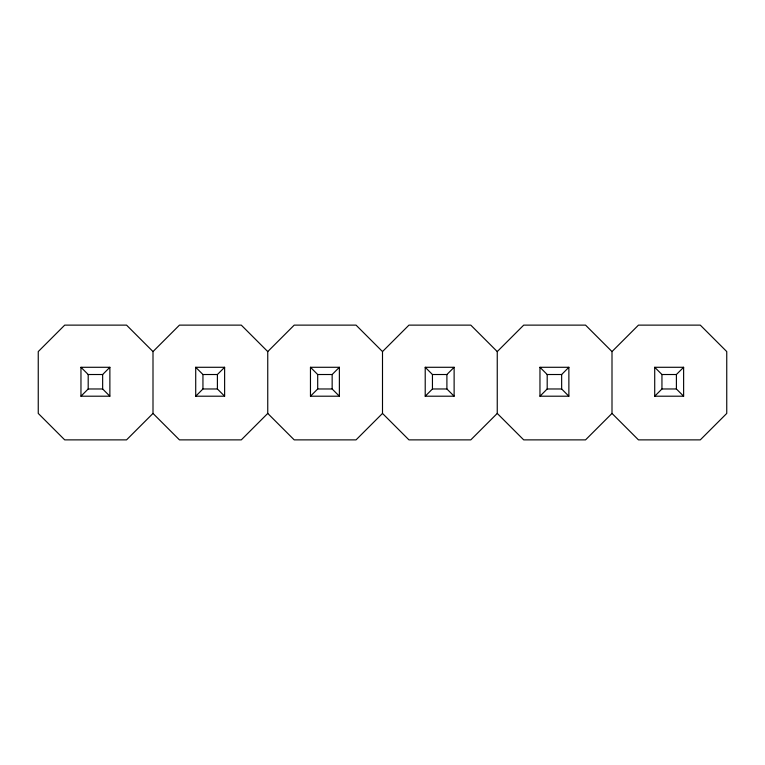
<?xml version="1.0" encoding="UTF-8"?>
<svg xmlns="http://www.w3.org/2000/svg" width="765" height="765" viewBox="0 0 765 765"><rect width="100%" height="100%" fill="white"/><g stroke="black" fill="none" stroke-linecap="round" stroke-linejoin="round"><path stroke-width="1.15" d="M80.966 396.203L88.195 388.974L102.653 388.974L109.873 396.203L80.966 396.203L80.966 367.286L109.873 367.286L109.873 396.203M80.966 367.286L88.195 374.515L102.653 374.515L109.873 367.286M153 351.584L179.459 325.125L241.291 325.125L267.75 351.584L267.75 413.416L241.291 439.875L179.459 439.875L153 413.416L153 351.584L126.541 325.125L64.709 325.125L38.25 351.584L38.25 413.416L64.709 439.875L126.541 439.875L153 413.416M195.716 396.203L202.945 388.974L217.403 388.974L224.623 396.203L195.716 396.203L195.716 367.286L224.623 367.286L224.623 396.203M195.716 367.286L202.945 374.515L217.403 374.515L224.623 367.286M267.75 351.584L294.209 325.125L356.041 325.125L382.5 351.584L382.5 413.416L408.959 439.875L470.791 439.875L497.25 413.416L497.25 351.584L523.709 325.125L585.541 325.125L612 351.584L612 413.416L585.541 439.875L523.709 439.875L497.25 413.416M310.466 396.203L317.695 388.974L332.153 388.974L339.373 396.203L310.466 396.203L310.466 367.286L339.373 367.286L339.373 396.203M310.466 367.286L317.695 374.515L332.153 374.515L339.373 367.286M382.5 351.584L408.959 325.125L470.791 325.125L497.25 351.584M382.5 413.416L356.041 439.875L294.209 439.875L267.75 413.416M425.216 396.203L432.445 388.974L446.903 388.974L454.123 396.203L425.216 396.203L425.216 367.286L454.123 367.286L454.123 396.203M425.216 367.286L432.445 374.515L446.903 374.515L454.123 367.286M539.966 396.203L547.195 388.974L561.653 388.974L568.873 396.203L539.966 396.203L539.966 367.286L568.873 367.286L568.873 396.203M561.653 388.974L561.653 374.515L568.873 367.286M612 351.584L638.459 325.125L700.291 325.125L726.75 351.584L726.75 413.416L700.291 439.875L638.459 439.875L612 413.416M654.716 396.203L661.945 388.974L661.945 374.515L654.716 367.286L683.623 367.286L683.623 396.203L654.716 396.203L654.716 367.286M683.623 396.203L676.403 388.974L676.403 374.515L683.623 367.286M539.966 367.286L547.195 374.515L561.653 374.515M661.945 374.515L676.403 374.515M661.945 388.974L676.403 388.974M547.195 374.515L547.195 388.974M446.903 374.515L446.903 388.974M432.445 374.515L432.445 388.974M332.153 374.515L332.153 388.974M317.695 374.515L317.695 388.974M217.403 374.515L217.403 388.974M202.945 374.515L202.945 388.974M102.653 374.515L102.653 388.974M88.195 374.515L88.195 388.974"/></g></svg>
